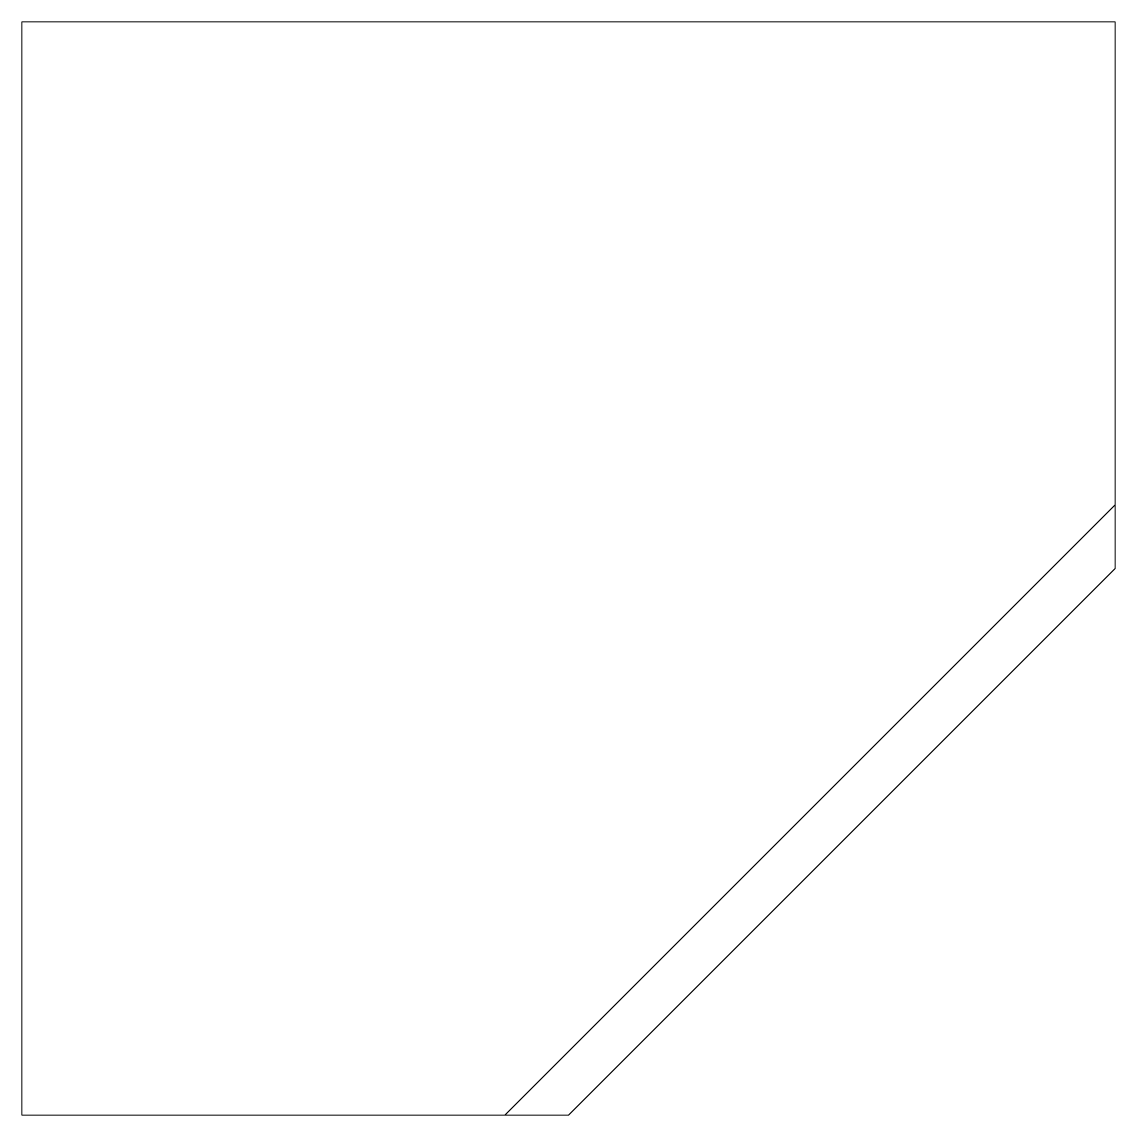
# Model space of a CAD drawing. Header units: millimetres. Extents: x 0 to 1200, y -1200 to 0.
import ezdxf

# ---------------------------------------------------------------- set-up
doc = ezdxf.new("R2010")
doc.units = ezdxf.units.MM
doc.header["$MEASUREMENT"] = 0

# ---------------------------------------------------------------- blocks, each defined once
blk = doc.blocks.new('BÄNKHÖRNSKÅP_ENKELLUCKA_1200x600L2_M_G')
at = {"color": 8, "lineweight": 13}
for p in [(1200, 0), (1200, -600), (600, -1200)]:
    blk.add_point(p, dxfattribs=at)
for points in [[(0, -1200, 900), (0, 0, 900), (0, 0, 150), (0, -1200, 150)], [(0, 0, 900), (1200, 0, 900), (1200, 0, 150), (0, 0, 150)], [(0, -1200), (0, -1200, 150), (0, 0, 150), (0, 0)], [(0, 0), (0, 0, 150), (1200, 0, 150), (1200, 0)], [(1200, -600, 900), (1200, -600, 150), (1200, 0, 150), (1200, 0, 900)], [(1200, -530), (1200, 0), (1200, 0, 150), (1200, -530, 150)], [(530, -1200), (1200, -530), (1200, -530, 150), (530, -1200, 150)], [(600, -1200, 900), (600, -1200, 150), (1200, -600, 150), (1200, -600, 900)], [(0, -1200, 150), (600, -1200, 150), (600, -1200, 900), (0, -1200, 900)], [(0, -1200), (530, -1200), (530, -1200, 150), (0, -1200, 150)]]:
    blk.add_3dface(points, dxfattribs=at)
for points, invisible_edges in [([(0, 0), (1200, -530), (530, -1200)], 9), ([(0, 0), (1200, 0), (1200, -530)], 8), ([(0, -1200), (0, 0), (530, -1200)], 2), ([(0, 0, 150), (1200, -600, 150), (600, -1200, 150)], 9), ([(0, 0, 150), (1200, 0, 150), (1200, -600, 150)], 8), ([(0, 0, 150), (600, -1200, 150), (0, -1200, 150)], 1), ([(0, 0, 900), (600, -1200, 900), (1200, -600, 900), (0, 0, 900)], 5), ([(0, 0, 900), (1200, -600, 900), (1200, 0, 900)], 1), ([(0, -1200, 900), (600, -1200, 900), (0, 0, 900)], 2)]:
    blk.add_3dface(points, dxfattribs=dict(at, invisible_edges=invisible_edges))

msp = doc.modelspace()

# ---------------------------------------------------------------- block references
msp.add_blockref('BÄNKHÖRNSKÅP_ENKELLUCKA_1200x600L2_M_G', (0, 0))

doc.saveas('drawing.dxf')
